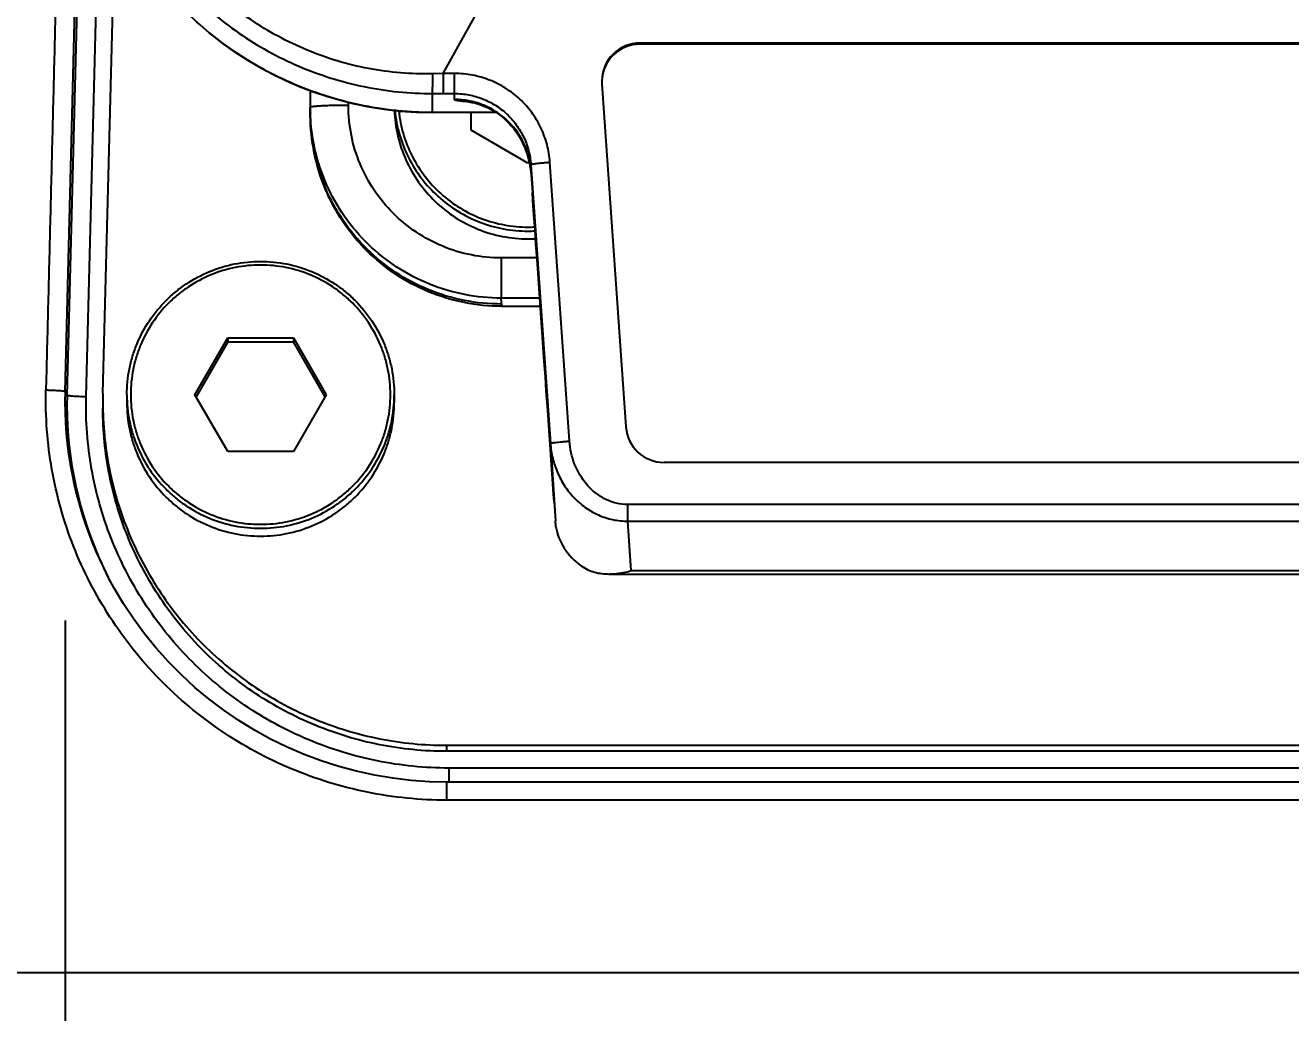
# Model space of a CAD drawing. Header units: millimetres. Extents: x 5828 to 6704, y 123 to 421.
# Drawn here: x 6369.692 to 6371.9, y 233.446 to 235.17 of the extents above; entities that cross this region are included whole.
import ezdxf

# ---------------------------------------------------------------- set-up
doc = ezdxf.new("R2010")
doc.units = ezdxf.units.MM
doc.layers.add('外形图', color=7, linetype='Continuous')
doc.layers.add('尺寸标注', color=7, linetype='Continuous')
doc.styles.add('微软雅黑', font='msyh.ttc', dxfattribs={"height": 1.5})
doc.dimstyles.new('尺寸标注_1_15比例', dxfattribs={"dimtxt": 1.5, "dimasz": 1.25, "dimexe": 0.5, "dimexo": 0.4, "dimgap": 0.5, "dimtad": 1, "dimdec": 1, "dimlfac": 15, "dimdsep": 46, "dimtxsty": '微软雅黑', "dimcen": 0.09, "dimadec": 0, "dimazin": 0, "dimtp": 0.01, "dimtm": 0.01, "dimtfac": 1, "dimtdec": 1, "dimtofl": 0, "dimtmove": 0, "dimatfit": 3, "dimfxl": 1, "dimtolj": 1, "dimarcsym": 0})

# ---------------------------------------------------------------- blocks, each defined once
blk = doc.blocks.new('*D788')
at = {"layer": 'Defpoints', "color": 0}
for p in [(6369.761, 234.5313), (6376.7768, 234.5313), (6369.761, 227.9981)]:
    blk.add_point(p, dxfattribs=at)
at = {"layer": '尺寸标注', "color": 0, "lineweight": -2}
for p, q in [((6369.761, 234.1313), (6369.761, 227.4981)), ((6376.7768, 234.1313), (6376.7768, 227.4981)), ((6375.5268, 227.9981), (6371.011, 227.9981))]:
    blk.add_line(p, q, dxfattribs=at)
at = {"layer": '尺寸标注', "color": 0}
for points in [[(6371.011, 228.2065), (6371.011, 227.7898), (6369.761, 227.9981)], [(6375.5268, 227.7898), (6375.5268, 228.2065), (6376.7768, 227.9981)]]:
    blk.add_solid(points, dxfattribs=at)
at = {"layer": '尺寸标注', "color": 0, "insert": (6373.0487, 229.2777), "char_height": 1.5, "attachment_point": 5, "style": '微软雅黑'}
blk.add_mtext('\\A1;\\A1;105.3', dxfattribs=at)

msp = doc.modelspace()

# ---------------------------------------------------------------- linework, layer by layer
at = {"layer": '外形图', "color": 7, "linetype": 'Continuous'}
for p, q in [((6369.761, 234.5313), (6369.802, 236.1228)), ((6369.761, 234.5313), (6369.8023, 236.1228)), ((6369.7646, 234.5242), (6369.8019, 235.9767)), ((6369.7646, 234.5242), (6369.8023, 235.9767)), ((6369.7979, 234.5217), (6369.8215, 235.4508)), ((6369.7979, 234.5217), (6369.822, 235.4508)), ((6369.8271, 234.5274), (6369.8486, 235.3742)), ((6369.8271, 234.5274), (6369.849, 235.3742)), ((6370.4207, 235.0862), (6370.5318, 235.286)), ((6370.7644, 235.1396), (6372.5068, 235.1396)), ((6370.7644, 235.1396), (6370.7644, 235.1375)), ((6372.5068, 235.1375), (6370.7644, 235.1375)), ((6370.4207, 235.0862), (6370.4028, 235.0857)), ((6370.441, 235.0863), (6370.4207, 235.0862)), ((6370.441, 235.0513), (6370.441, 235.0863)), ((6370.1889, 235.0565), (6370.1889, 235.0273)), ((6370.6977, 235.073), (6370.6979, 235.0683)), ((6370.6979, 235.0683), (6370.7399, 234.4692)), ((6370.2556, 235.0306), (6370.2556, 235.0361)), ((6370.4023, 235.0181), (6370.4023, 235.0513)), ((6370.4023, 235.0513), (6370.4208, 235.0513)), ((6370.4208, 235.0513), (6370.441, 235.0513)), ((6370.4409, 235.0408), (6370.441, 235.0513)), ((6370.4655, 235.037), (6370.4655, 235.037)), ((6370.4657, 235.0367), (6370.4655, 235.0368)), ((6370.4657, 235.0367), (6370.4655, 235.0368)), ((6370.189, 235.0272), (6370.1889, 235.0271)), ((6370.1889, 235.0166), (6370.1889, 235.0271)), ((6370.5136, 235.0181), (6370.4023, 235.0181)), ((6370.4023, 235.0181), (6370.4023, 235.0181)), ((6370.4203, 235.0181), (6370.4023, 235.0181)), ((6370.5135, 235.0181), (6370.4203, 235.0181)), ((6370.4203, 235.0181), (6370.4203, 235.0181)), ((6370.4696, 234.9873), (6370.4696, 235.0181)), ((6370.5689, 234.93), (6370.4696, 234.9873)), ((6370.571, 234.9313), (6370.5689, 234.93)), ((6370.574, 234.9274), (6370.6081, 234.4404)), ((6370.574, 234.9169), (6370.574, 234.9274)), ((6370.6413, 234.4444), (6370.6072, 234.9315)), ((6370.574, 234.9169), (6370.5767, 234.8783)), ((6370.5777, 234.8645), (6370.5767, 234.8783)), ((6370.5794, 234.8397), (6370.5777, 234.8645)), ((6370.5813, 234.8132), (6370.5794, 234.8397)), ((6370.5829, 234.7884), (6370.5813, 234.8132)), ((6370.5849, 234.762), (6370.5829, 234.7884)), ((6370.5847, 234.7643), (6370.5223, 234.7643)), ((6370.5223, 234.7643), (6370.5223, 234.6942)), ((6370.5865, 234.7372), (6370.5849, 234.762)), ((6370.5885, 234.7107), (6370.5865, 234.7372)), ((6370.5901, 234.6859), (6370.5885, 234.7107)), ((6370.5896, 234.6942), (6370.5224, 234.6942)), ((6370.5921, 234.6595), (6370.5901, 234.6859)), ((6370.5229, 234.6799), (6370.5906, 234.6799)), ((6370.5937, 234.6347), (6370.5921, 234.6595)), ((6369.9876, 234.5255), (6370.0449, 234.6247)), ((6370.0449, 234.6177), (6369.9896, 234.522)), ((6370.0449, 234.6247), (6370.1596, 234.6247)), ((6370.0449, 234.6247), (6370.0449, 234.6177)), ((6370.0449, 234.6177), (6370.1596, 234.6177)), ((6370.1596, 234.6247), (6370.2169, 234.5255)), ((6370.1596, 234.6247), (6370.1596, 234.6177)), ((6370.2149, 234.522), (6370.1596, 234.6177)), ((6370.5957, 234.6082), (6370.5937, 234.6347)), ((6370.5973, 234.5834), (6370.5957, 234.6082)), ((6370.5993, 234.5569), (6370.5973, 234.5834)), ((6370.6009, 234.5321), (6370.5993, 234.5569)), ((6369.7646, 234.5242), (6369.761, 234.5313)), ((6369.8271, 234.5274), (6369.8269, 234.5125)), ((6370.6028, 234.5057), (6370.6009, 234.5321)), ((6369.8689, 234.5252), (6369.8689, 234.5116)), ((6370.0449, 234.4264), (6369.9876, 234.5255)), ((6370.2169, 234.5255), (6370.1596, 234.4264)), ((6370.3356, 234.5252), (6370.3356, 234.5116)), ((6370.6045, 234.4809), (6370.6028, 234.5057)), ((6370.6064, 234.4544), (6370.6045, 234.4809)), ((6370.6081, 234.4296), (6370.6064, 234.4544)), ((6370.6081, 234.4404), (6370.6168, 234.3051)), ((6370.1596, 234.4264), (6370.0449, 234.4264)), ((6370.61, 234.4031), (6370.6081, 234.4296)), ((6370.6117, 234.3783), (6370.61, 234.4031)), ((6372.4648, 234.4072), (6370.8064, 234.4072)), ((6370.6136, 234.3519), (6370.6117, 234.3783)), ((6370.6145, 234.3389), (6370.6136, 234.3519)), ((6370.6145, 234.3389), (6370.6168, 234.3051)), ((6372.5278, 234.3336), (6370.7434, 234.3336)), ((6370.7434, 234.3046), (6370.7434, 234.3336)), ((6370.7434, 234.3046), (6372.5278, 234.3046)), ((6370.749, 234.2184), (6370.7434, 234.3046)), ((6370.749, 234.2184), (6372.5222, 234.2184)), ((6369.8341, 234.2114), (6369.8333, 234.2129)), ((6369.8341, 234.2113), (6369.8333, 234.2129)), ((6369.8368, 234.206), (6369.8341, 234.2113)), ((6370.71, 234.2124), (6372.5612, 234.2124)), ((6370.4269, 233.9133), (6376.111, 233.9133)), ((6370.4269, 233.9133), (6370.4269, 233.9028)), ((6376.111, 233.9028), (6370.4269, 233.9028)), ((6376.1069, 233.8736), (6370.431, 233.8736)), ((6370.431, 233.8736), (6370.431, 233.8491)), ((6376.1105, 233.8491), (6370.4274, 233.8491)), ((6370.4274, 233.8175), (6370.4274, 233.8491)), ((6376.1105, 233.8175), (6370.4274, 233.8175)), ((6367.7689, 233.5164), (6378.7689, 233.5164))]:
    msp.add_line(p, q, dxfattribs=at)
for points in [[(6369.9915, 235.1757), (6370.0126, 235.1575), (6370.0342, 235.1405), (6370.0563, 235.1247), (6370.0788, 235.1101), (6370.1016, 235.0967), (6370.1246, 235.0844), (6370.1478, 235.0733), (6370.1711, 235.0633), (6370.1944, 235.0544), (6370.2179, 235.0465), (6370.2418, 235.0396), (6370.2662, 235.0335), (6370.2916, 235.0282), (6370.3182, 235.0239), (6370.346, 235.0207), (6370.3745, 235.0187), (6370.4023, 235.0181)], [(6370.4655, 235.037), (6370.4659, 235.0369), (6370.4665, 235.0368), (6370.4674, 235.0367), (6370.4686, 235.0365), (6370.47, 235.0362), (6370.4717, 235.0359), (6370.4738, 235.0354), (6370.4762, 235.0348), (6370.479, 235.034), (6370.4819, 235.0332), (6370.4851, 235.0321), (6370.4884, 235.0309), (6370.4919, 235.0295), (6370.4956, 235.0279), (6370.4995, 235.0261), (6370.5033, 235.0242), (6370.5072, 235.022), (6370.5109, 235.0198), (6370.5145, 235.0175), (6370.5179, 235.0151), (6370.5212, 235.0127), (6370.5243, 235.0102), (6370.5272, 235.0077), (6370.53, 235.0052), (6370.5326, 235.0027), (6370.5351, 235.0002), (6370.5375, 234.9977), (6370.5398, 234.9952), (6370.5419, 234.9927), (6370.544, 234.9901), (6370.5459, 234.9876), (6370.5478, 234.9851), (6370.5495, 234.9826), (6370.5512, 234.9801), (6370.5527, 234.9776), (6370.5542, 234.9751), (6370.5557, 234.9726), (6370.557, 234.9701), (6370.5583, 234.9676), (6370.5595, 234.9651), (6370.5607, 234.9626), (6370.5618, 234.9601), (6370.5629, 234.9576), (6370.5638, 234.9552), (6370.5648, 234.9527), (6370.5657, 234.9503), (6370.5665, 234.9478), (6370.5673, 234.9454), (6370.568, 234.943), (6370.5687, 234.9406), (6370.5694, 234.9382), (6370.57, 234.9359), (6370.5705, 234.9335), (6370.5711, 234.9312), (6370.5715, 234.929), (6370.572, 234.9268), (6370.5724, 234.9246), (6370.5728, 234.9224), (6370.5731, 234.9203), (6370.5735, 234.9183), (6370.5737, 234.9163), (6370.574, 234.9145), (6370.5742, 234.9127), (6370.5744, 234.911), (6370.5745, 234.9094)], [(6370.4274, 233.8491), (6370.3968, 233.8498), (6370.3649, 233.852), (6370.333, 233.8558), (6370.3013, 233.8611), (6370.2699, 233.8679), (6370.2389, 233.8762), (6370.2083, 233.886), (6370.1782, 233.8973), (6370.1487, 233.91), (6370.1198, 233.9241), (6370.0917, 233.9396), (6370.0644, 233.9564), (6370.0379, 233.9745), (6370.0123, 233.9939), (6369.9877, 234.0144), (6369.9641, 234.0361), (6369.9415, 234.0589), (6369.9202, 234.0828), (6369.8999, 234.1077), (6369.8809, 234.1335), (6369.8632, 234.1602), (6369.8467, 234.1878), (6369.8368, 234.206)]]:
    msp.add_lwpolyline(points, dxfattribs=at)
for centre, radius, start, end in [((7543.2657, 204.5307), 1174.061, 178.2721311, 178.5304391), ((7369.3168, 209.6236), 1000, 178.2634292, 178.6309133), ((7369.3175, 209.6236), 999.9002, 178.4445362, 178.5724599), ((6370.7644, 235.0729), 0.0666, 89.9563, 179.9592), ((6370.7644, 235.0709), 0.0666, 89.9586, 178.0658), ((6370.441, 234.9074), 0.1334, 79.2794, 90.0093), ((6370.5026, 235.5432), 0.5078, 265.8288, 266.0697), ((6370.4411, 234.9074), 0.1334, 68.8321, 79.3029), ((6370.5214, 235.0271), 0.3324, 180.0002, 181.7742), ((6370.5212, 235.0166), 0.3323, 180.0001, 180.6708), ((6370.4409, 234.9072), 0.1337, 59.5873, 68.802), ((6370.4411, 234.9076), 0.1331, 51.6277, 59.5738), ((6370.4405, 234.9069), 0.1341, 42.9372, 51.6185), ((6370.4414, 234.9077), 0.1329, 14.4167, 42.9336), ((6370.4407, 234.9075), 0.1337, 6.2487, 14.4301), ((6370.4427, 234.9077), 0.1316, 4.0074, 6.2361), ((6370.5689, 235.0452), 0.227, 270.0005, 273.0243), ((6370.5689, 235.0449), 0.2337, 270.0005, 273.0476), ((6370.5689, 235.0313), 0.2337, 270.0005, 273.2817), ((6370.4257, 234.5147), 0.6649, 178.5718, 203.6709), ((6370.4294, 234.5077), 0.665, 178.5733, 202.9923), ((6370.8063, 234.4739), 0.0666, 184.0468, 270.0393), ((6370.4261, 234.5149), 0.6653, 203.6702, 207.1428), ((6370.4295, 234.5077), 0.6651, 202.9914, 203.9849), ((6370.4297, 234.5078), 0.6653, 203.985, 206.3124), ((6370.4296, 234.5078), 0.6652, 206.4621, 206.8828)]:
    msp.add_arc(centre, radius, start, end, dxfattribs=at)
for points, knots in [([(6369.8023, 235.6594), (6369.8023, 235.6204), (6369.8097, 235.5421), (6369.8429, 235.429), (6369.8973, 235.3239), (6369.9712, 235.2308), (6370.0623, 235.1535), (6370.1673, 235.0955), (6370.2822, 235.0594), (6370.3623, 235.0513), (6370.4023, 235.0513)], [0, 0, 0, 0, 0.123474, 0.247124, 0.371213, 0.495908, 0.621214, 0.747087, 0.873429, 1, 1, 1, 1]), ([(6370.4028, 235.0857), (6370.3653, 235.085), (6370.2901, 235.0911), (6370.182, 235.1235), (6370.0831, 235.1772), (6369.9971, 235.2491), (6369.9272, 235.3362), (6369.8754, 235.4347), (6369.8435, 235.541), (6369.8359, 235.6147), (6369.8357, 235.6515)], [0, 0, 0, 0, 0.126398, 0.252226, 0.377851, 0.503183, 0.627848, 0.752017, 0.876019, 1, 1, 1, 1]), ([(6370.4023, 235.0181), (6370.3916, 235.0181), (6370.3701, 235.0187), (6370.3274, 235.0221), (6370.254, 235.0338), (6370.1733, 235.0598), (6370.0992, 235.0969), (6370.0482, 235.1292), (6370.0017, 235.1655), (6369.9465, 235.2181), (6369.889, 235.2913), (6369.8391, 235.3887), (6369.809, 235.4917), (6369.8023, 235.5626), (6369.8023, 235.5979)], [0, 0, 0, 0, 0.034749, 0.069503, 0.138865, 0.275511, 0.34206, 0.407152, 0.470807, 0.533089, 0.653911, 0.770819, 0.885655, 1, 1, 1, 1]), ([(6370.4023, 235.0513), (6370.4023, 235.0514), (6370.4023, 235.0517), (6370.4024, 235.0522), (6370.4024, 235.0531), (6370.4025, 235.0549), (6370.4025, 235.0579), (6370.4026, 235.0623), (6370.4027, 235.0677), (6370.4027, 235.0735), (6370.4028, 235.0796), (6370.4028, 235.0837), (6370.4028, 235.0857)], [0, 0, 0, 0, 0.008417, 0.025036, 0.050353, 0.084846, 0.181795, 0.312346, 0.470337, 0.645023, 0.824896, 1, 1, 1, 1]), ([(6370.4208, 235.0863), (6370.4208, 235.082), (6370.4208, 235.0757), (6370.4208, 235.0677), (6370.4208, 235.0625), (6370.4208, 235.0582), (6370.4208, 235.0549), (6370.4208, 235.0527), (6370.4208, 235.0516), (6370.4208, 235.0513)], [0, 0, 0, 0, 0.367304, 0.536142, 0.686303, 0.812021, 0.908467, 0.971938, 1, 1, 1, 1]), ([(6370.6072, 234.9315), (6370.6065, 234.9418), (6370.6031, 234.9625), (6370.5923, 234.9919), (6370.5762, 235.0189), (6370.5553, 235.0423), (6370.5304, 235.0615), (6370.5024, 235.0756), (6370.4723, 235.0843), (6370.4514, 235.0863), (6370.441, 235.0863)], [0, 0, 0, 0, 0.124912, 0.249844, 0.3748, 0.499787, 0.624806, 0.749853, 0.874923, 1, 1, 1, 1]), ([(6370.4655, 235.0368), (6370.4636, 235.0369), (6370.4602, 235.0372), (6370.4553, 235.0376), (6370.4511, 235.0381), (6370.4479, 235.0386), (6370.4456, 235.0389), (6370.4441, 235.0392), (6370.4429, 235.0394), (6370.442, 235.0397), (6370.4414, 235.0399), (6370.441, 235.0402), (6370.4408, 235.0405), (6370.4409, 235.0407), (6370.4409, 235.0408)], [0, 0, 0, 0, 0.220593, 0.411302, 0.576722, 0.722168, 0.788585, 0.848484, 0.898492, 0.935602, 0.961078, 0.97773, 0.989247, 1, 1, 1, 1]), ([(6370.441, 235.0513), (6370.4493, 235.0513), (6370.466, 235.0497), (6370.4901, 235.0427), (6370.5125, 235.0314), (6370.5324, 235.0161), (6370.5491, 234.9973), (6370.562, 234.9758), (6370.5707, 234.9522), (6370.5734, 234.9357), (6370.574, 234.9274)], [0, 0, 0, 0, 0.12508, 0.250149, 0.375195, 0.500213, 0.625199, 0.750155, 0.875085, 1, 1, 1, 1]), ([(6370.2556, 235.0306), (6370.2513, 235.0306), (6370.243, 235.0306), (6370.2308, 235.0304), (6370.2195, 235.0301), (6370.2109, 235.0297), (6370.2048, 235.0294), (6370.2009, 235.0291), (6370.1975, 235.0288), (6370.1947, 235.0285), (6370.1924, 235.0282), (6370.1907, 235.0279), (6370.1897, 235.0276), (6370.1891, 235.0274), (6370.189, 235.0273), (6370.189, 235.0272)], [0, 0, 0, 0, 0.191354, 0.3756, 0.5459, 0.69594, 0.761594, 0.820177, 0.871152, 0.91406, 0.948532, 0.974301, 0.991272, 0.996564, 1, 1, 1, 1]), ([(6370.5226, 234.6838), (6370.5009, 234.6837), (6370.4575, 234.6879), (6370.395, 234.7067), (6370.3373, 234.7372), (6370.2866, 234.7783), (6370.2448, 234.8284), (6370.2135, 234.8857), (6370.194, 234.9479), (6370.1892, 234.9911), (6370.189, 235.0128)], [0, 0, 0, 0, 0.125083, 0.250154, 0.375201, 0.500218, 0.625202, 0.750155, 0.875083, 1, 1, 1, 1]), ([(6370.5223, 234.6942), (6370.501, 234.6942), (6370.4581, 234.6983), (6370.3964, 234.7167), (6370.3392, 234.7465), (6370.2888, 234.7866), (6370.2471, 234.8357), (6370.2155, 234.8918), (6370.1952, 234.9529), (6370.1898, 234.9955), (6370.1891, 235.0168)], [0, 0, 0, 0, 0.125082, 0.250152, 0.375199, 0.500216, 0.625201, 0.750154, 0.875083, 1, 1, 1, 1]), ([(6370.5229, 234.6799), (6370.5012, 234.6799), (6370.4575, 234.6842), (6370.3946, 234.7032), (6370.3366, 234.7342), (6370.2857, 234.7759), (6370.244, 234.8266), (6370.213, 234.8846), (6370.1939, 234.9474), (6370.1896, 234.991), (6370.1896, 235.0128)], [0, 0, 0, 0, 0.125084, 0.250155, 0.375203, 0.50022, 0.625203, 0.750155, 0.875084, 1, 1, 1, 1]), ([(6370.5223, 234.7643), (6370.5048, 234.7643), (6370.4699, 234.7677), (6370.4196, 234.783), (6370.3732, 234.8077), (6370.3325, 234.8411), (6370.2991, 234.8817), (6370.2743, 234.928), (6370.259, 234.9783), (6370.2556, 235.0132), (6370.2556, 235.0306)], [0, 0, 0, 0, 0.125083, 0.250155, 0.375203, 0.50022, 0.625203, 0.750156, 0.875085, 1, 1, 1, 1]), ([(6370.3358, 235.0219), (6370.3363, 235.007), (6370.3403, 234.9773), (6370.3547, 234.9348), (6370.3768, 234.8958), (6370.4061, 234.8617), (6370.4413, 234.8338), (6370.4811, 234.8132), (6370.5242, 234.8004), (6370.5541, 234.7976), (6370.5689, 234.7976)], [0, 0, 0, 0, 0.124915, 0.249845, 0.374799, 0.499784, 0.624801, 0.749848, 0.874918, 1, 1, 1, 1]), ([(6370.3367, 235.0217), (6370.3381, 235.0075), (6370.3435, 234.9792), (6370.3592, 234.9391), (6370.382, 234.9025), (6370.4112, 234.8707), (6370.4457, 234.8448), (6370.4844, 234.8256), (6370.5259, 234.8138), (6370.5546, 234.8112), (6370.5689, 234.8112)], [0, 0, 0, 0, 0.124915, 0.249846, 0.374803, 0.49979, 0.624808, 0.749854, 0.874921, 1, 1, 1, 1]), ([(6370.3435, 235.021), (6370.3449, 235.0072), (6370.3504, 234.9799), (6370.3658, 234.9413), (6370.3881, 234.906), (6370.4164, 234.8754), (6370.4498, 234.8505), (6370.4872, 234.832), (6370.5274, 234.8207), (6370.5551, 234.8182), (6370.5689, 234.8182)], [0, 0, 0, 0, 0.124915, 0.249846, 0.374803, 0.499791, 0.624809, 0.749855, 0.874922, 1, 1, 1, 1]), ([(6370.574, 234.9274), (6370.574, 234.9275), (6370.5742, 234.9277), (6370.5747, 234.9278), (6370.5755, 234.928), (6370.5766, 234.9283), (6370.578, 234.9285), (6370.5804, 234.9289), (6370.584, 234.9294), (6370.589, 234.9299), (6370.5947, 234.9305), (6370.6008, 234.931), (6370.6051, 234.9313), (6370.6072, 234.9315)], [0, 0, 0, 0, 0.007216, 0.022686, 0.047178, 0.080642, 0.122824, 0.173349, 0.297476, 0.448341, 0.620193, 0.806455, 1, 1, 1, 1]), ([(6369.8689, 234.5252), (6369.8689, 234.5404), (6369.8712, 234.5633), (6369.8786, 234.5929), (6369.8889, 234.6217), (6369.907, 234.6555), (6369.9314, 234.6851), (6369.954, 234.7056), (6369.9785, 234.7238), (6370.0124, 234.7418), (6370.0565, 234.7552), (6370.1023, 234.7597), (6370.1481, 234.7552), (6370.1921, 234.7418), (6370.226, 234.7238), (6370.2505, 234.7056), (6370.2732, 234.6851), (6370.2975, 234.6555), (6370.3156, 234.6217), (6370.3259, 234.5929), (6370.3333, 234.5633), (6370.3356, 234.5404), (6370.3356, 234.5252)], [0, 0, 0, 0, 0.062441, 0.093702, 0.124964, 0.187423, 0.249896, 0.281177, 0.312461, 0.374964, 0.437479, 0.5, 0.562521, 0.625036, 0.687539, 0.718823, 0.750104, 0.812577, 0.875036, 0.906298, 0.937559, 1, 1, 1, 1]), ([(6370.3289, 234.5255), (6370.3289, 234.5403), (6370.3267, 234.5626), (6370.3195, 234.5913), (6370.3095, 234.6192), (6370.2919, 234.6521), (6370.2683, 234.6809), (6370.2463, 234.7008), (6370.2225, 234.7184), (6370.1896, 234.736), (6370.1468, 234.749), (6370.1023, 234.7533), (6370.0578, 234.749), (6370.015, 234.736), (6369.9821, 234.7184), (6369.9582, 234.7008), (6369.9362, 234.6809), (6369.9126, 234.6521), (6369.895, 234.6192), (6369.885, 234.5913), (6369.8778, 234.5626), (6369.8756, 234.5403), (6369.8756, 234.5255)], [0, 0, 0, 0, 0.062439, 0.093698, 0.12496, 0.187417, 0.24989, 0.281171, 0.312455, 0.37496, 0.437477, 0.5, 0.562523, 0.62504, 0.687545, 0.718829, 0.75011, 0.812583, 0.87504, 0.906302, 0.937561, 1, 1, 1, 1]), ([(6370.5227, 234.6844), (6370.5227, 234.6841), (6370.5227, 234.6831), (6370.5228, 234.6816), (6370.5229, 234.6805), (6370.5229, 234.6799)], [0, 0, 0, 0, 0.24967, 0.624594, 1, 1, 1, 1]), ([(6370.4274, 233.8175), (6370.3809, 233.8175), (6370.2878, 233.8268), (6370.1537, 233.8681), (6370.0305, 233.9351), (6369.923, 234.0251), (6369.8356, 234.1346), (6369.7715, 234.2593), (6369.7335, 234.3942), (6369.7266, 234.4874), (6369.7277, 234.5338)], [0, 0, 0, 0, 0.125087, 0.250158, 0.375206, 0.500222, 0.625204, 0.750155, 0.875083, 1, 1, 1, 1]), ([(6369.7277, 234.5338), (6369.7299, 234.5338), (6369.7341, 234.5336), (6369.7402, 234.5334), (6369.7458, 234.5331), (6369.7508, 234.5328), (6369.7544, 234.5325), (6369.7568, 234.5322), (6369.7582, 234.532), (6369.7594, 234.5318), (6369.7602, 234.5317), (6369.7607, 234.5315), (6369.761, 234.5314), (6369.761, 234.5313)], [0, 0, 0, 0, 0.191954, 0.376762, 0.547502, 0.697786, 0.82201, 0.872871, 0.91559, 0.949793, 0.975218, 0.991782, 1, 1, 1, 1]), ([(6369.7979, 234.5217), (6369.7958, 234.5218), (6369.7916, 234.5219), (6369.7855, 234.5221), (6369.7798, 234.5224), (6369.7749, 234.5227), (6369.7713, 234.5231), (6369.7688, 234.5233), (6369.7674, 234.5235), (6369.7663, 234.5237), (6369.7654, 234.5239), (6369.7649, 234.524), (6369.7647, 234.5242), (6369.7646, 234.5242)], [0, 0, 0, 0, 0.191954, 0.376762, 0.547502, 0.697786, 0.82201, 0.872871, 0.91559, 0.949793, 0.975218, 0.991782, 1, 1, 1, 1]), ([(6370.431, 233.8736), (6370.389, 233.8736), (6370.3047, 233.882), (6370.1834, 233.9194), (6370.0719, 233.98), (6369.9747, 234.0615), (6369.8955, 234.1606), (6369.8376, 234.2734), (6369.8032, 234.3954), (6369.7969, 234.4797), (6369.7979, 234.5217)], [0, 0, 0, 0, 0.125087, 0.250158, 0.375206, 0.500222, 0.625204, 0.750155, 0.875083, 1, 1, 1, 1]), ([(6369.8269, 234.5125), (6369.8269, 234.4733), (6369.8346, 234.3948), (6369.869, 234.2817), (6369.9248, 234.1774), (6369.9999, 234.0861), (6370.0914, 234.0111), (6370.1958, 233.9553), (6370.3091, 233.921), (6370.3877, 233.9133), (6370.4269, 233.9133)], [0, 0, 0, 0, 0.124917, 0.249845, 0.374798, 0.499781, 0.624797, 0.749845, 0.874916, 1, 1, 1, 1]), ([(6369.8689, 234.5252), (6369.8689, 234.5099), (6369.8712, 234.487), (6369.8786, 234.4574), (6369.8889, 234.4287), (6369.907, 234.3949), (6369.9314, 234.3652), (6369.954, 234.3448), (6369.9785, 234.3266), (6370.0124, 234.3085), (6370.0565, 234.2952), (6370.1023, 234.2907), (6370.1481, 234.2952), (6370.1921, 234.3085), (6370.226, 234.3266), (6370.2505, 234.3448), (6370.2732, 234.3652), (6370.2975, 234.3949), (6370.3156, 234.4287), (6370.3259, 234.4574), (6370.3333, 234.487), (6370.3356, 234.5099), (6370.3356, 234.5252)], [0, 0, 0, 0, 0.062439, 0.093698, 0.12496, 0.187417, 0.24989, 0.281171, 0.312455, 0.37496, 0.437477, 0.5, 0.562523, 0.62504, 0.687545, 0.718829, 0.75011, 0.812583, 0.87504, 0.906302, 0.937561, 1, 1, 1, 1]), ([(6369.8689, 234.5116), (6369.8689, 234.4963), (6369.8712, 234.4734), (6369.8786, 234.4438), (6369.8889, 234.4151), (6369.907, 234.3813), (6369.9314, 234.3516), (6369.954, 234.3312), (6369.9785, 234.313), (6370.0124, 234.2949), (6370.0565, 234.2816), (6370.1023, 234.277), (6370.1481, 234.2816), (6370.1921, 234.2949), (6370.226, 234.313), (6370.2505, 234.3312), (6370.2732, 234.3516), (6370.2975, 234.3813), (6370.3156, 234.4151), (6370.3259, 234.4438), (6370.3333, 234.4734), (6370.3356, 234.4963), (6370.3356, 234.5116)], [0, 0, 0, 0, 0.062439, 0.093698, 0.12496, 0.187417, 0.24989, 0.281171, 0.312455, 0.37496, 0.437477, 0.5, 0.562523, 0.62504, 0.687545, 0.718829, 0.75011, 0.812583, 0.87504, 0.906302, 0.937561, 1, 1, 1, 1]), ([(6369.8756, 234.5255), (6369.8756, 234.5107), (6369.8778, 234.4885), (6369.885, 234.4597), (6369.895, 234.4318), (6369.9126, 234.3989), (6369.9362, 234.3702), (6369.9582, 234.3503), (6369.9821, 234.3326), (6370.015, 234.315), (6370.0578, 234.3021), (6370.1023, 234.2977), (6370.1468, 234.3021), (6370.1896, 234.315), (6370.2225, 234.3326), (6370.2463, 234.3503), (6370.2683, 234.3702), (6370.2919, 234.3989), (6370.3095, 234.4318), (6370.3195, 234.4597), (6370.3267, 234.4885), (6370.3289, 234.5107), (6370.3289, 234.5255)], [0, 0, 0, 0, 0.062439, 0.093698, 0.12496, 0.187417, 0.24989, 0.281171, 0.312455, 0.37496, 0.437477, 0.5, 0.562523, 0.62504, 0.687545, 0.718829, 0.75011, 0.812583, 0.87504, 0.906302, 0.937561, 1, 1, 1, 1]), ([(6370.4269, 233.9028), (6370.3877, 233.9028), (6370.3091, 233.9106), (6370.1958, 233.9449), (6370.0914, 234.0006), (6369.9999, 234.0756), (6369.9248, 234.167), (6369.869, 234.2712), (6369.8346, 234.3843), (6369.8269, 234.4629), (6369.8269, 234.502)], [0, 0, 0, 0, 0.125084, 0.250155, 0.375203, 0.500219, 0.625203, 0.750155, 0.875084, 1, 1, 1, 1]), ([(6370.6081, 234.4404), (6370.6081, 234.4405), (6370.6084, 234.4406), (6370.6088, 234.4408), (6370.6096, 234.441), (6370.6107, 234.4412), (6370.6121, 234.4415), (6370.6145, 234.4419), (6370.6181, 234.4423), (6370.6231, 234.4429), (6370.6288, 234.4434), (6370.6349, 234.444), (6370.6392, 234.4443), (6370.6413, 234.4444)], [0, 0, 0, 0, 0.007216, 0.022686, 0.047178, 0.080642, 0.122824, 0.173349, 0.297476, 0.448341, 0.620193, 0.806455, 1, 1, 1, 1]), ([(6370.6081, 234.4404), (6370.6087, 234.4317), (6370.6114, 234.4143), (6370.6197, 234.3894), (6370.6321, 234.3661), (6370.6485, 234.3454), (6370.6684, 234.3279), (6370.6915, 234.3147), (6370.7168, 234.3064), (6370.7346, 234.3046), (6370.7434, 234.3046)], [0, 0, 0, 0, 0.124205, 0.248518, 0.373029, 0.497811, 0.622915, 0.74836, 0.874087, 1, 1, 1, 1]), ([(6370.7434, 234.3336), (6370.7365, 234.3336), (6370.7227, 234.3353), (6370.7032, 234.3426), (6370.6858, 234.354), (6370.666, 234.3732), (6370.6483, 234.4035), (6370.6423, 234.4307), (6370.6413, 234.4444)], [0, 0, 0, 0, 0.125182, 0.250371, 0.375579, 0.50079, 0.750323, 1, 1, 1, 1]), ([(6370.6178, 234.295), (6370.6177, 234.2958), (6370.6175, 234.2975), (6370.6173, 234.3), (6370.617, 234.3026), (6370.6169, 234.3043), (6370.6168, 234.3051)], [0, 0, 0, 0, 0.249993, 0.500008, 0.749997, 1, 1, 1, 1]), ([(6370.6178, 234.295), (6370.6198, 234.2818), (6370.6304, 234.2551), (6370.6504, 234.2349), (6370.662, 234.2266)], [0, 0, 0, 0, 0.483963, 1, 1, 1, 1]), ([(6370.662, 234.2266), (6370.6655, 234.224), (6370.673, 234.2197), (6370.689, 234.2138), (6370.7017, 234.2124), (6370.71, 234.2124)], [0, 0, 0, 0, 0.257176, 0.506721, 1, 1, 1, 1]), ([(6370.71, 234.2124), (6370.7133, 234.2124), (6370.7264, 234.2129), (6370.7394, 234.2156), (6370.749, 234.2184)], [0, 0, 0, 0, 0.244912, 1, 1, 1, 1])]:
    msp.add_open_spline(points, degree=3, knots=knots, dxfattribs=at)
msp.add_open_spline([(6370.5226, 234.6838), (6370.5225, 234.6873), (6370.5224, 234.6907), (6370.5224, 234.6942)], degree=3, dxfattribs=at)

# ---------------------------------------------------------------- dimensions: what is measured, and where the dimension line sits
at = {"layer": '尺寸标注'}
dim = msp.add_linear_dim(base=(6369.761, 227.9981), p1=(6376.7768, 234.5313), p2=(6369.761, 234.5313), text='\\A1;105.3', dimstyle='尺寸标注_1_15比例', override={"dimtxsty": '微软雅黑'}, dxfattribs=at)
dim.commit()
dim.dimension.update_dxf_attribs({"geometry": '*D788', "text_midpoint": (6373.0487, 227.9981), "dimtype": 160})

doc.saveas('drawing.dxf')
